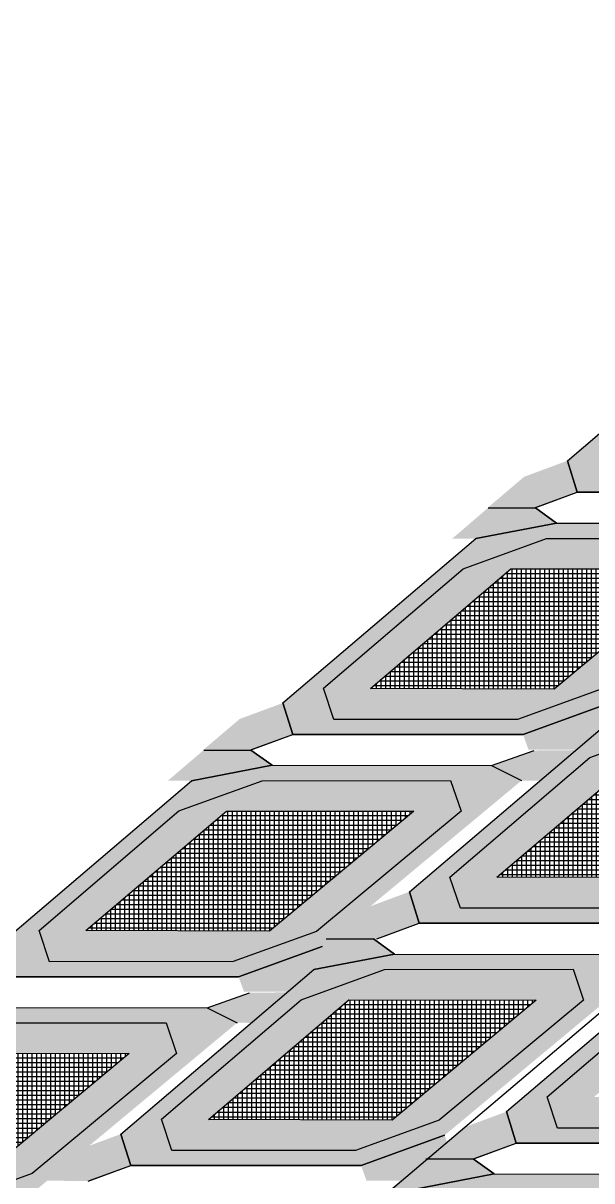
# Model space of a CAD drawing. Header units: centimetres. Extents: x -10 to 101, y -21 to 38.
# Drawn here: x 26.59 to 29.6, y 12.48 to 18.61 of the extents above; entities that cross this region are included whole.
import ezdxf

# ---------------------------------------------------------------- set-up
doc = ezdxf.new("R2010")
doc.units = ezdxf.units.CM

msp = doc.modelspace()

# ---------------------------------------------------------------- hatches: boundary and pattern name
at = {"true_color": 0x636466}
h = msp.add_hatch(color=251, dxfattribs=at)
h.dxf.hatch_style = 1
h.paths.add_polyline_path([(29.7434, 16.2079), (29.6882, 16.3734), (30.4281, 17.0062), (30.8689, 17.1664), (31.8672, 17.1674), (31.9228, 17.0046), (31.1579, 16.3683), (30.716, 16.2084)], flags=16)
h.paths.add_polyline_path([(29.5252, 16.1282), (29.4737, 16.2953), (30.4953, 17.1662), (30.9221, 17.2484), (32.0841, 17.2464), (32.2431, 17.1675), (31.1868, 16.2884), (30.7448, 16.1284)])
at = {"true_color": 0x000000}
h = msp.add_hatch(color=18, dxfattribs=at)
h.dxf.hatch_style = 1
h.paths.add_polyline_path([(29.4737, 16.2953), (29.2446, 16.2104), (29.0541, 16.0484), (29.3002, 16.0459), (29.5252, 16.1282)])
h = msp.add_hatch(color=18, dxfattribs=at)
h.dxf.hatch_style = 1
h.paths.add_polyline_path([(28.8643, 15.8833), (29.0541, 16.0459), (29.3041, 16.0459), (29.4161, 15.9655), (28.9893, 15.8833)])
edge = h.paths.add_edge_path()
edge.add_line((30.5781, 15.9636), (30.8032, 16.0434))
at = {"true_color": 0x636466}
h = msp.add_hatch(color=251, dxfattribs=at)
h.dxf.hatch_style = 1
h.paths.add_polyline_path([(28.2374, 14.925), (28.1822, 15.0906), (28.9221, 15.7233), (29.3629, 15.8836), (30.3612, 15.8845), (30.4168, 15.7218), (29.6519, 15.0854), (29.21, 14.9255)], flags=16)
h.paths.add_polyline_path([(28.0192, 14.8453), (27.9677, 15.0124), (28.9893, 15.8833), (29.4161, 15.9655), (30.5781, 15.9636), (30.7371, 15.8846), (29.6808, 15.0055), (29.2388, 14.8455)])
h = msp.add_hatch(color=256)
h.dxf.hatch_style = 1
h.set_gradient(color1=(0, 0, 255), color2=(255, 255, 0), name='SPHERICAL')
h.paths.add_polyline_path([(28.4308, 15.0897), (29.1745, 15.7231), (30.1661, 15.722), (29.403, 15.0863)], flags=16)
h.paths.add_polyline_path([(30.4168, 15.7218), (29.6519, 15.0854), (29.21, 14.9255), (28.2374, 14.925), (28.1822, 15.0906), (28.9221, 15.7233), (29.3629, 15.8836), (30.3612, 15.8845)])
h = msp.add_hatch()
h.set_pattern_fill('NET', color=256, scale=0.0078)
h.set_pattern_definition([(0, (9.517685, 11.265545), (0, 0.024765), []), (90, (9.517685, 11.265545), (-0.024765, 2e-18), [])])
h.paths.add_polyline_path([(28.4308, 15.0897), (29.1745, 15.7231), (30.1661, 15.722), (29.403, 15.0863)])
at = {"true_color": 0x000000}
h = msp.add_hatch(color=18, dxfattribs=at)
h.dxf.hatch_style = 1
h.paths.add_polyline_path([(29.5341, 14.8833), (29.7239, 15.0459), (29.9739, 15.0459), (30.0858, 14.9655), (29.6591, 14.8833)])
edge = h.paths.add_edge_path()
edge.add_line((31.2479, 14.9636), (31.473, 15.0434))
h = msp.add_hatch(color=18, dxfattribs=at)
h.dxf.hatch_style = 1
h.paths.add_polyline_path([(27.9677, 15.0124), (27.7386, 14.9275), (27.5481, 14.7655), (27.7942, 14.763), (28.0192, 14.8453)])
at = {"true_color": 0x636466}
h = msp.add_hatch(color=251, dxfattribs=at)
h.dxf.hatch_style = 1
h.paths.add_polyline_path([(28.9072, 13.925), (28.852, 14.0906), (29.5918, 14.7233), (30.0327, 14.8836), (31.031, 14.8845), (31.0866, 14.7218), (30.3217, 14.0854), (29.8798, 13.9255)], flags=16)
h.paths.add_polyline_path([(28.689, 13.8453), (28.6375, 14.0124), (29.6591, 14.8833), (30.0858, 14.9655), (31.2479, 14.9636), (31.4069, 14.8846), (30.3506, 14.0055), (29.9086, 13.8455)])
at = {"true_color": 0x000000}
h = msp.add_hatch(color=18, dxfattribs=at)
h.dxf.hatch_style = 1
h.paths.add_polyline_path([(29.6808, 15.0055), (29.2388, 14.8455), (29.2677, 14.7655), (29.5177, 14.7655), (29.7097, 14.9256)])
h = msp.add_hatch(color=256)
h.dxf.hatch_style = 1
h.set_gradient(color1=(0, 0, 255), color2=(255, 255, 0), name='SPHERICAL')
h.paths.add_polyline_path([(29.1006, 14.0897), (29.8442, 14.7231), (30.8359, 14.722), (30.0728, 14.0863)], flags=16)
h.paths.add_polyline_path([(31.0866, 14.7218), (30.3217, 14.0854), (29.8798, 13.9255), (28.9072, 13.925), (28.852, 14.0906), (29.5918, 14.7233), (30.0327, 14.8836), (31.031, 14.8845)])
h = msp.add_hatch(color=18, dxfattribs=at)
h.dxf.hatch_style = 1
h.paths.add_polyline_path([(27.3583, 14.6004), (27.5481, 14.763), (27.7981, 14.763), (27.9101, 14.6827), (27.4833, 14.6004)])
edge = h.paths.add_edge_path()
edge.add_line((29.0721, 14.6807), (29.2972, 14.7605))
h = msp.add_hatch(color=18, dxfattribs=at)
h.dxf.hatch_style = 1
h.paths.add_polyline_path([(29.0721, 14.6807), (29.2972, 14.7605), (29.5481, 14.763), (29.353, 14.6004), (29.2311, 14.6017)])
h = msp.add_hatch()
h.set_pattern_fill('NET', color=256, scale=0.0078)
h.set_pattern_definition([(0, (10.18747, 10.265545), (0, 0.024765), []), (90, (10.18747, 10.265545), (-0.024765, 2e-18), [])])
h.paths.add_polyline_path([(29.1006, 14.0897), (29.8442, 14.7231), (30.8359, 14.722), (30.0728, 14.0863)])
at = {"true_color": 0x636466}
h = msp.add_hatch(color=251, dxfattribs=at)
h.dxf.hatch_style = 1
h.paths.add_polyline_path([(26.7314, 13.6422), (26.6762, 13.8077), (27.416, 14.4405), (27.8569, 14.6007), (28.8552, 14.6017), (28.9108, 14.4389), (28.1459, 13.8025), (27.704, 13.6426)], flags=16)
h.paths.add_polyline_path([(26.5132, 13.5624), (26.4617, 13.7295), (27.4833, 14.6004), (27.9101, 14.6827), (29.0721, 14.6807), (29.2311, 14.6017), (28.1748, 13.7226), (27.7328, 13.5626)])
h = msp.add_hatch(color=256)
h.dxf.hatch_style = 1
h.set_gradient(color1=(0, 0, 255), color2=(255, 255, 0), name='SPHERICAL')
h.paths.add_polyline_path([(26.9248, 13.8068), (27.6684, 14.4402), (28.6601, 14.4391), (27.897, 13.8034)], flags=16)
h.paths.add_polyline_path([(28.9108, 14.4389), (28.1459, 13.8025), (27.704, 13.6426), (26.7314, 13.6422), (26.6762, 13.8077), (27.416, 14.4405), (27.8569, 14.6007), (28.8552, 14.6017)])
h = msp.add_hatch()
h.set_pattern_fill('NET', color=256, scale=0.0078)
h.set_pattern_definition([(0, (8.01167, 9.982666), (0, 0.024765), []), (90, (8.01167, 9.982666), (-0.024765, 2e-18), [])])
h.paths.add_polyline_path([(26.9248, 13.8068), (27.6684, 14.4402), (28.6601, 14.4391), (27.897, 13.8034)])
at = {"true_color": 0x000000}
h = msp.add_hatch(color=18, dxfattribs=at)
h.dxf.hatch_style = 1
h.paths.add_polyline_path([(28.6375, 14.0124), (28.4084, 13.9275), (28.2179, 13.7655), (28.464, 13.763), (28.689, 13.8453)])
at = {"true_color": 0x636466}
h = msp.add_hatch(color=251, dxfattribs=at)
h.dxf.hatch_style = 1
h.paths.add_polyline_path([(29.421, 12.7606), (29.3658, 12.9261), (30.1056, 13.5589), (30.5465, 13.7191), (31.5448, 13.7201), (31.6003, 13.5573), (30.8354, 12.921), (30.3935, 12.761)], flags=16)
h.paths.add_polyline_path([(29.2028, 12.6808), (29.1513, 12.848), (30.1729, 13.7189), (30.5996, 13.8011), (31.7617, 13.7991), (31.9206, 13.7202), (30.8644, 12.8411), (30.4224, 12.6811)])
at = {"true_color": 0x000000}
h = msp.add_hatch(color=18, dxfattribs=at)
h.dxf.hatch_style = 1
h.paths.add_polyline_path([(28.0069, 13.6004), (28.1967, 13.763), (28.4467, 13.763), (28.5586, 13.6827), (28.1319, 13.6004)])
edge = h.paths.add_edge_path()
edge.add_line((29.7206, 13.6807), (29.9457, 13.7605))
at = {"true_color": 0x636466}
h = msp.add_hatch(color=251, dxfattribs=at)
h.dxf.hatch_style = 1
h.paths.add_polyline_path([(27.38, 12.6422), (27.3248, 12.8077), (28.0646, 13.4405), (28.5055, 13.6007), (29.5038, 13.6017), (29.5593, 13.4389), (28.7944, 12.8025), (28.3525, 12.6426)], flags=16)
h.paths.add_polyline_path([(27.1618, 12.5624), (27.1103, 12.7295), (28.1319, 13.6004), (28.5586, 13.6827), (29.7206, 13.6807), (29.8796, 13.6017), (28.8234, 12.7226), (28.3814, 12.5626)])
at = {"true_color": 0x000000}
h = msp.add_hatch(color=18, dxfattribs=at)
h.dxf.hatch_style = 1
h.paths.add_polyline_path([(28.1748, 13.7226), (27.7328, 13.5626), (27.7617, 13.4827), (28.0117, 13.4827), (28.2037, 13.6427)])
h = msp.add_hatch(color=256)
h.dxf.hatch_style = 1
h.set_gradient(color1=(0, 0, 255), color2=(255, 255, 0), name='SPHERICAL')
h.paths.add_polyline_path([(29.6143, 12.9253), (30.358, 13.5586), (31.3496, 13.5575), (30.5866, 12.9218)], flags=16)
h.paths.add_polyline_path([(31.6003, 13.5573), (30.8354, 12.921), (30.3935, 12.761), (29.421, 12.7606), (29.3658, 12.9261), (30.1056, 13.5589), (30.5465, 13.7191), (31.5448, 13.7201)])
h = msp.add_hatch(color=256)
h.dxf.hatch_style = 1
h.set_gradient(color1=(0, 0, 255), color2=(255, 255, 0), name='SPHERICAL')
h.paths.add_polyline_path([(27.5733, 12.8068), (28.317, 13.4402), (29.3086, 13.4391), (28.5456, 12.8034)], flags=16)
h.paths.add_polyline_path([(29.5593, 13.4389), (28.7944, 12.8025), (28.3525, 12.6426), (27.38, 12.6422), (27.3248, 12.8077), (28.0646, 13.4405), (28.5055, 13.6007), (29.5038, 13.6017)])
h = msp.add_hatch(color=18, dxfattribs=at)
h.dxf.hatch_style = 1
h.paths.add_polyline_path([(25.8523, 13.3176), (26.0421, 13.4802), (26.2921, 13.4802), (26.404, 13.3998), (25.9773, 13.3176)])
edge = h.paths.add_edge_path()
edge.add_line((27.5661, 13.3978), (27.7912, 13.4776))
h = msp.add_hatch(color=18, dxfattribs=at)
h.dxf.hatch_style = 1
h.paths.add_polyline_path([(27.5661, 13.3978), (27.7912, 13.4776), (28.0421, 13.4802), (27.847, 13.3176), (27.7251, 13.3188)])
h = msp.add_hatch()
h.set_pattern_fill('NET', color=256, scale=0.0078)
h.set_pattern_definition([(0, (8.660233, 8.982666), (0, 0.024765), []), (90, (8.660233, 8.982666), (-0.024765, 2e-18), [])])
h.paths.add_polyline_path([(27.5733, 12.8068), (28.317, 13.4402), (29.3086, 13.4391), (28.5456, 12.8034)])
at = {"true_color": 0x636466}
h = msp.add_hatch(color=251, dxfattribs=at)
h.dxf.hatch_style = 1
h.paths.add_polyline_path([(25.2254, 12.3593), (25.1702, 12.5248), (25.91, 13.1576), (26.3509, 13.3178), (27.3492, 13.3188), (27.4048, 13.156), (26.6398, 12.5197), (26.1979, 12.3597)], flags=16)
h.paths.add_polyline_path([(25.0072, 12.2795), (24.9557, 12.4466), (25.9773, 13.3176), (26.404, 13.3998), (27.5661, 13.3978), (27.7251, 13.3188), (26.6688, 12.4398), (26.2268, 12.2797)])
h = msp.add_hatch(color=256)
h.dxf.hatch_style = 1
h.set_gradient(color1=(0, 0, 255), color2=(255, 255, 0), name='SPHERICAL')
h.paths.add_polyline_path([(25.4187, 12.5239), (26.1624, 13.1573), (27.154, 13.1562), (26.391, 12.5205)], flags=16)
h.paths.add_polyline_path([(27.4048, 13.156), (26.6398, 12.5197), (26.1979, 12.3597), (25.2254, 12.3593), (25.1702, 12.5248), (25.91, 13.1576), (26.3509, 13.3178), (27.3492, 13.3188)])
h = msp.add_hatch()
h.set_pattern_fill('NET', color=256, scale=0.0078)
h.set_pattern_definition([(0, (6.505657, 8.699786), (0, 0.024765), []), (90, (6.505657, 8.699786), (-0.024765, 2e-18), [])])
h.paths.add_polyline_path([(25.4187, 12.5239), (26.1624, 13.1573), (27.154, 13.1562), (26.391, 12.5205)])
at = {"true_color": 0x000000}
h = msp.add_hatch(color=18, dxfattribs=at)
h.dxf.hatch_style = 1
h.paths.add_polyline_path([(29.1513, 12.848), (28.9221, 12.763), (28.7317, 12.6011), (28.9778, 12.5986), (29.2028, 12.6808)])
h = msp.add_hatch(color=18, dxfattribs=at)
h.dxf.hatch_style = 1
h.paths.add_polyline_path([(27.1103, 12.7295), (26.8811, 12.6446), (26.6907, 12.4827), (26.9368, 12.4802), (27.1618, 12.5624)])
h = msp.add_hatch(color=18, dxfattribs=at)
h.dxf.hatch_style = 1
h.paths.add_polyline_path([(28.8234, 12.7226), (28.3814, 12.5626), (28.4102, 12.4827), (28.6602, 12.4827), (28.8523, 12.6427)])
h = msp.add_hatch(color=18, dxfattribs=at)
h.dxf.hatch_style = 1
h.paths.add_polyline_path([(28.5347, 12.436), (28.7245, 12.5986), (28.9745, 12.5986), (29.0865, 12.5182), (28.6597, 12.436)])
edge = h.paths.add_edge_path()
edge.add_line((30.2485, 12.5162), (30.4736, 12.596))
at = {"true_color": 0x636466}
h = msp.add_hatch(color=251, dxfattribs=at)
h.dxf.hatch_style = 1
h.paths.add_polyline_path([(27.9078, 11.4777), (27.8526, 11.6432), (28.5925, 12.276), (29.0333, 12.4362), (30.0316, 12.4372), (30.0872, 12.2744), (29.3223, 11.6381), (28.8804, 11.4782)], flags=16)
h.paths.add_polyline_path([(27.6896, 11.3979), (27.6381, 11.5651), (28.6597, 12.436), (29.0865, 12.5182), (30.2485, 12.5162), (30.4075, 12.4373), (29.3512, 11.5582), (28.9092, 11.3982)])

# ---------------------------------------------------------------- linework, layer by layer
for p, q in [((18, 3.5), (41, 23)), ((29.4737, 16.2953), (30.4953, 17.1662)), ((29.4737, 16.2953), (30.4953, 17.1662)), ((29.4737, 16.2953), (29.5252, 16.1282)), ((29.5252, 16.1282), (29.4737, 16.2953)), ((29.5252, 16.1282), (29.4737, 16.2953)), ((29.3002, 16.0459), (29.5252, 16.1282)), ((29.3071, 16.0484), (29.5252, 16.1282)), ((29.5252, 16.1282), (30.7448, 16.1284)), ((29.5252, 16.1282), (30.62, 16.1284)), ((30.7448, 16.1284), (29.5252, 16.1282)), ((29.0541, 16.0459), (29.3041, 16.0459)), ((29.0541, 16.0459), (29.3041, 16.0459)), ((29.0541, 16.0459), (29.3041, 16.0459)), ((29.3041, 16.0459), (29.4161, 15.9655)), ((29.4161, 15.9655), (29.3041, 16.0459)), ((29.4161, 15.9655), (28.9893, 15.8833)), ((28.9893, 15.8833), (29.4161, 15.9655)), ((29.4161, 15.9655), (30.5781, 15.9636)), ((29.4161, 15.9655), (30.5781, 15.9636)), ((27.9677, 15.0124), (28.9893, 15.8833)), ((27.9677, 15.0124), (28.9893, 15.8833)), ((28.9221, 15.7233), (29.3629, 15.8836)), ((28.9221, 15.7233), (29.3629, 15.8836)), ((29.3629, 15.8836), (30.3612, 15.8845)), ((29.3629, 15.8836), (30.3612, 15.8845)), ((28.1822, 15.0906), (28.9221, 15.7233)), ((28.1822, 15.0906), (28.9221, 15.7233)), ((28.4308, 15.0897), (29.1745, 15.7231)), ((29.1745, 15.7231), (30.1653, 15.7213)), ((29.1745, 15.7231), (30.1661, 15.722)), ((30.1661, 15.722), (29.403, 15.0863)), ((30.1653, 15.7213), (29.403, 15.0863)), ((28.2374, 14.925), (28.1822, 15.0906)), ((28.2374, 14.925), (28.1822, 15.0906)), ((29.403, 15.0863), (28.4308, 15.0897)), ((29.403, 15.0863), (28.4308, 15.0897)), ((29.6519, 15.0854), (29.21, 14.9255)), ((29.6519, 15.0854), (29.21, 14.9255)), ((27.9677, 15.0124), (28.0192, 14.8453)), ((28.0192, 14.8453), (27.9677, 15.0124)), ((28.0192, 14.8453), (27.9677, 15.0124)), ((29.2388, 14.8455), (29.6808, 15.0055)), ((29.2388, 14.8455), (29.6808, 15.0055)), ((29.6808, 15.0055), (29.2388, 14.8455)), ((29.6808, 15.0055), (29.2388, 14.8455)), ((29.21, 14.9255), (28.2374, 14.925)), ((29.21, 14.9255), (28.2374, 14.925)), ((27.7942, 14.763), (28.0192, 14.8453)), ((27.8011, 14.7655), (28.0192, 14.8453)), ((28.0192, 14.8453), (29.2388, 14.8455)), ((28.0192, 14.8453), (29.1139, 14.8455)), ((29.2388, 14.8455), (28.0192, 14.8453)), ((28.1438, 14.8453), (29.2388, 14.8455)), ((28.6375, 14.0124), (29.6591, 14.8833)), ((28.6375, 14.0124), (29.6591, 14.8833)), ((29.1139, 14.8455), (29.2388, 14.8455)), ((29.5918, 14.7233), (30.0327, 14.8836)), ((29.5918, 14.7233), (30.0327, 14.8836)), ((27.5481, 14.763), (27.7981, 14.763)), ((27.5481, 14.763), (27.7981, 14.763)), ((27.5481, 14.763), (27.7981, 14.763)), ((27.7981, 14.763), (27.9101, 14.6827)), ((27.9101, 14.6827), (27.7981, 14.763)), ((28.852, 14.0906), (29.5918, 14.7233)), ((28.852, 14.0906), (29.5918, 14.7233)), ((29.0721, 14.6807), (29.2972, 14.7605)), ((29.0721, 14.6807), (29.2972, 14.7605)), ((29.1006, 14.0897), (29.8442, 14.7231)), ((27.9101, 14.6827), (27.4833, 14.6004)), ((27.4833, 14.6004), (27.9101, 14.6827)), ((27.9101, 14.6827), (29.0721, 14.6807)), ((27.9101, 14.6827), (29.0721, 14.6807)), ((29.0721, 14.6807), (29.2311, 14.6017)), ((29.0721, 14.6807), (29.2311, 14.6017)), ((26.4617, 13.7295), (27.4833, 14.6004)), ((26.4617, 13.7295), (27.4833, 14.6004)), ((27.416, 14.4405), (27.8569, 14.6007)), ((27.416, 14.4405), (27.8569, 14.6007)), ((27.8569, 14.6007), (28.8552, 14.6017)), ((27.8569, 14.6007), (28.8552, 14.6017)), ((28.8552, 14.6017), (28.9108, 14.4388)), ((28.8552, 14.6017), (28.9108, 14.4389)), ((26.6762, 13.8077), (27.416, 14.4405)), ((26.6762, 13.8077), (27.416, 14.4405)), ((26.9248, 13.8068), (27.6684, 14.4402)), ((27.6684, 14.4402), (28.6593, 14.4384)), ((27.6684, 14.4402), (28.6601, 14.4391)), ((28.6601, 14.4391), (27.897, 13.8034)), ((28.6593, 14.4384), (27.897, 13.8034)), ((28.9108, 14.4389), (28.1459, 13.8025)), ((28.9108, 14.4388), (28.1459, 13.8025)), ((28.9072, 13.925), (28.852, 14.0906)), ((28.9072, 13.925), (28.852, 14.0906)), ((30.0728, 14.0863), (29.1006, 14.0897)), ((30.0728, 14.0863), (29.1006, 14.0897)), ((28.6375, 14.0124), (28.689, 13.8453)), ((28.689, 13.8453), (28.6375, 14.0124)), ((28.689, 13.8453), (28.6375, 14.0124)), ((29.8798, 13.9255), (28.9072, 13.925)), ((29.8798, 13.9255), (28.9072, 13.925)), ((26.7314, 13.6422), (26.6762, 13.8077)), ((26.7314, 13.6422), (26.6762, 13.8077)), ((27.897, 13.8034), (26.9248, 13.8068)), ((27.897, 13.8034), (26.9248, 13.8068)), ((28.1459, 13.8025), (27.704, 13.6426)), ((28.1459, 13.8025), (27.704, 13.6426)), ((28.1459, 13.8025), (28.1459, 13.8025)), ((28.464, 13.763), (28.689, 13.8453)), ((28.4709, 13.7655), (28.689, 13.8453)), ((28.689, 13.8453), (29.9086, 13.8455)), ((28.689, 13.8453), (29.7837, 13.8455)), ((29.9086, 13.8455), (28.689, 13.8453)), ((28.8136, 13.8453), (29.9086, 13.8455)), ((28.1967, 13.763), (28.4467, 13.763)), ((28.1967, 13.763), (28.4467, 13.763)), ((28.1967, 13.763), (28.4467, 13.763)), ((28.4467, 13.763), (28.5586, 13.6827)), ((28.5586, 13.6827), (28.4467, 13.763)), ((27.7328, 13.5626), (28.1748, 13.7226)), ((27.7328, 13.5626), (28.1748, 13.7226)), ((28.1748, 13.7226), (27.7328, 13.5626)), ((28.1748, 13.7226), (27.7328, 13.5626)), ((28.5586, 13.6827), (28.1319, 13.6004)), ((28.1319, 13.6004), (28.5586, 13.6827)), ((28.5586, 13.6827), (29.7206, 13.6807)), ((28.5586, 13.6827), (29.7206, 13.6807)), ((29.1513, 12.848), (30.1729, 13.7189)), ((29.1513, 12.848), (30.1729, 13.7189)), ((27.704, 13.6426), (26.7314, 13.6422)), ((27.704, 13.6426), (26.7314, 13.6422)), ((26.5132, 13.5624), (27.7328, 13.5626)), ((26.5132, 13.5624), (27.6079, 13.5626)), ((27.7328, 13.5626), (26.5132, 13.5624)), ((26.6378, 13.5624), (27.7328, 13.5626)), ((27.1103, 12.7295), (28.1319, 13.6004)), ((27.1103, 12.7295), (28.1319, 13.6004)), ((27.6079, 13.5626), (27.7328, 13.5626)), ((28.0646, 13.4405), (28.5055, 13.6007)), ((28.0646, 13.4405), (28.5055, 13.6007)), ((28.5055, 13.6007), (29.5038, 13.6017)), ((28.5055, 13.6007), (29.5038, 13.6017)), ((29.3658, 12.9261), (30.1056, 13.5589)), ((29.3658, 12.9261), (30.1056, 13.5589)), ((29.5038, 13.6017), (29.5594, 13.4388)), ((29.5038, 13.6017), (29.5593, 13.4389)), ((27.3248, 12.8077), (28.0646, 13.4405)), ((27.3248, 12.8077), (28.0646, 13.4405)), ((27.5661, 13.3978), (27.7912, 13.4776)), ((27.5661, 13.3978), (27.7912, 13.4776)), ((27.5733, 12.8068), (28.317, 13.4402)), ((28.317, 13.4402), (29.3079, 13.4384)), ((28.317, 13.4402), (29.3086, 13.4391)), ((29.3086, 13.4391), (28.5456, 12.8034)), ((29.3079, 13.4384), (28.5456, 12.8034)), ((29.5593, 13.4389), (28.7944, 12.8025)), ((29.5594, 13.4388), (28.7944, 12.8025)), ((26.404, 13.3998), (27.5661, 13.3978)), ((26.404, 13.3998), (27.5661, 13.3978)), ((27.5661, 13.3978), (27.7251, 13.3188)), ((27.5661, 13.3978), (27.7251, 13.3188)), ((26.3509, 13.3178), (27.3492, 13.3188)), ((26.3509, 13.3178), (27.3492, 13.3188)), ((27.3492, 13.3188), (27.4048, 13.1559)), ((27.3492, 13.3188), (27.4048, 13.156)), ((26.1624, 13.1573), (27.1533, 13.1556)), ((26.1624, 13.1573), (27.154, 13.1562)), ((27.154, 13.1562), (26.391, 12.5205)), ((27.1533, 13.1556), (26.391, 12.5205)), ((27.4048, 13.156), (26.6398, 12.5197)), ((27.4048, 13.1559), (26.6398, 12.5197)), ((29.421, 12.7606), (29.3658, 12.9261)), ((29.421, 12.7606), (29.3658, 12.9261)), ((29.1513, 12.848), (29.2028, 12.6808)), ((29.2028, 12.6808), (29.1513, 12.848)), ((29.2028, 12.6808), (29.1513, 12.848)), ((27.38, 12.6422), (27.3248, 12.8077)), ((27.38, 12.6422), (27.3248, 12.8077)), ((28.5456, 12.8034), (27.5733, 12.8068)), ((28.5456, 12.8034), (27.5733, 12.8068)), ((28.7944, 12.8025), (28.3525, 12.6426)), ((28.7944, 12.8025), (28.3525, 12.6426)), ((28.7944, 12.8025), (28.7944, 12.8025)), ((30.3935, 12.761), (29.421, 12.7606)), ((30.3935, 12.761), (29.421, 12.7606)), ((27.1103, 12.7295), (27.1618, 12.5624)), ((27.1618, 12.5624), (27.1103, 12.7295)), ((27.1618, 12.5624), (27.1103, 12.7295)), ((28.3814, 12.5626), (28.8234, 12.7226)), ((28.3814, 12.5626), (28.8234, 12.7226)), ((28.8234, 12.7226), (28.3814, 12.5626)), ((28.8234, 12.7226), (28.3814, 12.5626)), ((28.3525, 12.6426), (27.38, 12.6422)), ((28.3525, 12.6426), (27.38, 12.6422)), ((28.9778, 12.5986), (29.2028, 12.6808)), ((28.9847, 12.6011), (29.2028, 12.6808)), ((29.2028, 12.6808), (30.4224, 12.6811)), ((30.4224, 12.6811), (29.2028, 12.6808)), ((29.2028, 12.6808), (30.2975, 12.681)), ((29.3274, 12.6808), (30.4224, 12.6811)), ((28.7245, 12.5986), (28.9745, 12.5986)), ((28.7245, 12.5986), (28.9745, 12.5986)), ((28.7245, 12.5986), (28.9745, 12.5986)), ((28.9745, 12.5986), (29.0865, 12.5182)), ((29.0865, 12.5182), (28.9745, 12.5986)), ((26.6398, 12.5197), (26.1979, 12.3597)), ((26.6398, 12.5197), (26.1979, 12.3597)), ((26.6398, 12.5197), (26.6398, 12.5197)), ((26.9368, 12.4802), (27.1618, 12.5624)), ((26.9436, 12.4827), (27.1618, 12.5624)), ((27.1618, 12.5624), (28.3814, 12.5626)), ((27.1618, 12.5624), (28.2565, 12.5626)), ((28.3814, 12.5626), (27.1618, 12.5624)), ((27.2863, 12.5624), (28.3814, 12.5626)), ((28.2565, 12.5626), (28.3814, 12.5626)), ((29.0865, 12.5182), (28.6597, 12.436)), ((28.6597, 12.436), (29.0865, 12.5182)), ((29.0865, 12.5182), (30.2485, 12.5162)), ((29.0865, 12.5182), (30.2485, 12.5162))]:
    msp.add_line(p, q)

doc.saveas('drawing.dxf')
